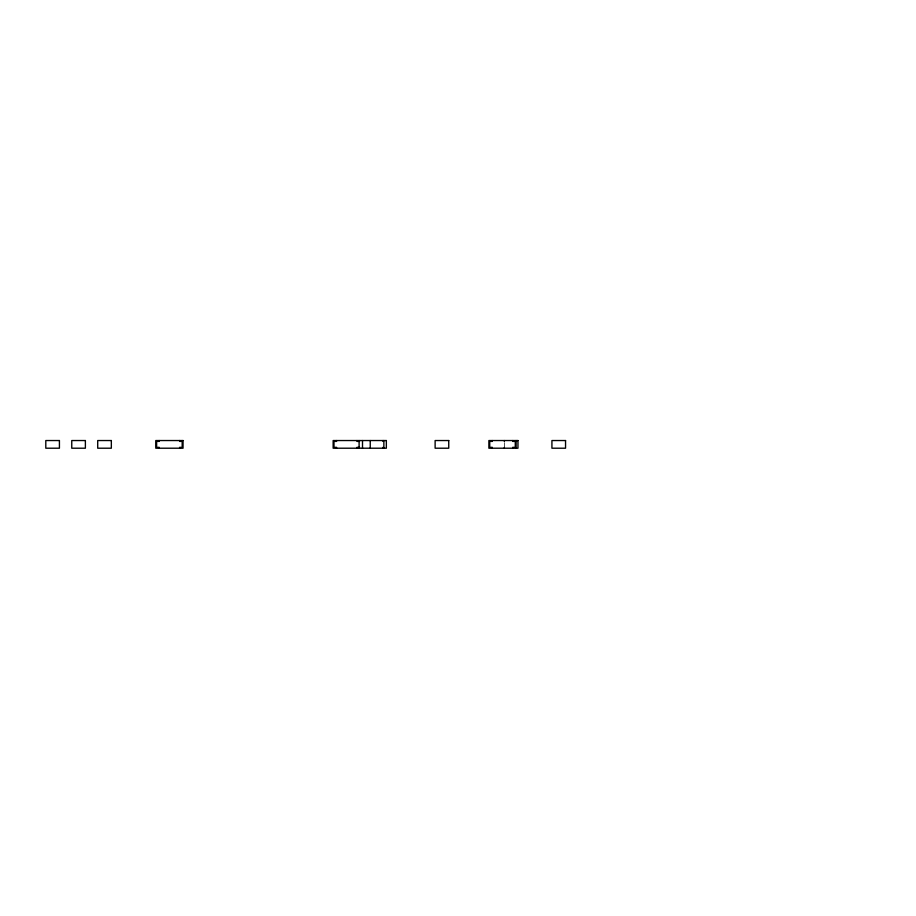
<?xml version="1.0" encoding="UTF-8"?>
<svg xmlns="http://www.w3.org/2000/svg" width="916" height="916" viewBox="0 0 916 916"><rect width="100%" height="100%" fill="white"/><g stroke="black" fill="none" stroke-linecap="round" stroke-linejoin="round"><path stroke-width="0.69" stroke-dasharray="4.58 3.44" d="M504.338 442.588L504.338 446.928"/><path stroke-width="1.37" d="M359.541 441.397L356.988 441.397L356.988 440.539M359.541 447.351L356.988 447.351L356.988 448.21M516.132 440.539L516.132 448.21M512.72 440.539L512.72 441.397L515.273 441.397L515.273 447.351L512.72 447.351L512.72 448.21M504.338 440.539L504.338 441.397M504.338 447.351L504.338 448.21M492.281 440.539L492.281 441.397L489.728 441.397L489.728 447.351L492.281 447.351L492.281 448.21M383.861 440.539L383.861 448.21M382.945 440.539L382.945 441.397M382.945 447.351L382.945 448.21M370.236 440.539L370.236 448.21M362.507 440.539L362.507 448.21M359.106 440.539L359.106 448.21M336.55 440.539L336.55 441.397L333.996 441.397L333.996 447.351L336.55 447.351L336.55 448.21M179.628 440.539L179.628 441.397L182.181 441.397L182.181 447.351L179.628 447.351L179.628 448.21M159.189 440.539L159.189 441.397L156.636 441.397L156.636 447.351L159.189 447.351L159.189 448.21M59.425 440.539L45.8 440.539L45.8 448.21L59.425 448.21L59.425 440.539M85.383 440.539L71.757 440.539L71.757 448.21L85.383 448.21L85.383 440.539M111.34 440.539L97.714 440.539L97.714 448.21L111.34 448.21L111.34 440.539M183.04 440.539L155.789 440.539L155.789 448.21L183.04 448.21L183.04 440.539M386.346 440.539L333.149 440.539L333.149 448.21L386.346 448.21L386.346 440.539M448.748 440.539L435.123 440.539L435.123 448.21L448.748 448.21L448.748 440.539M517.964 440.539L488.881 440.539L488.881 448.21L517.964 448.21L517.964 440.539M565.55 440.539L551.924 440.539L551.924 448.21L565.55 448.21L565.55 440.539"/></g></svg>
